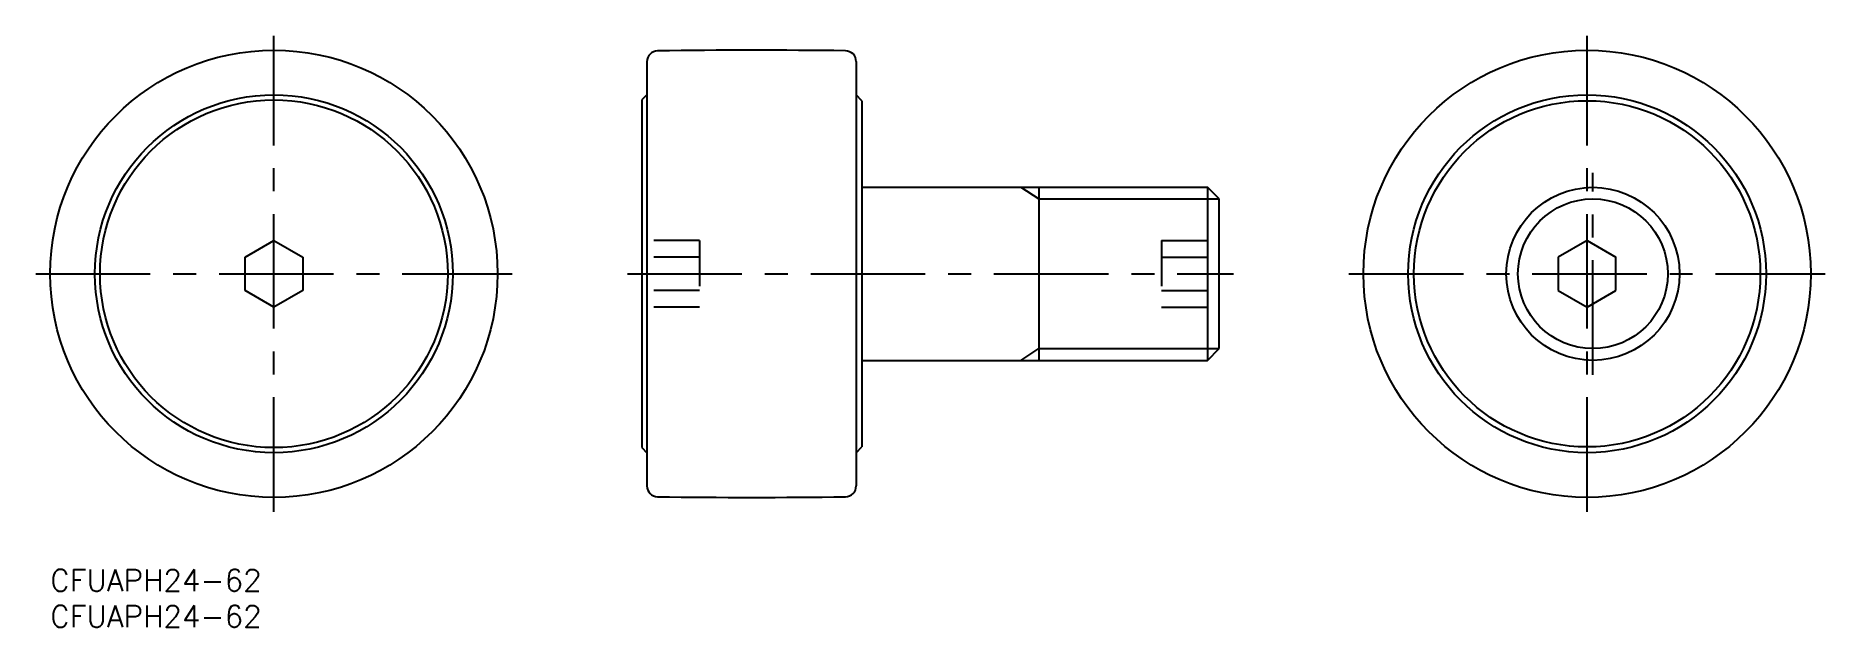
# Model space of a CAD drawing. Extents: x -2 to 246, y -8 to 74.
import ezdxf

# ---------------------------------------------------------------- set-up
doc = ezdxf.new("R2010")
doc.units = 0
doc.header["$LTSCALE"] = 0.5
doc.linetypes.add('CENTER', pattern=[50.8, 31.75, -6.35, 6.35, -6.35])
doc.linetypes.add('DASHED', pattern=[19.05, 12.7, -6.35])
for name, color, linetype in [('MSM_CENTER', 1, 'CENTER'), ('MSM_CONTINUOUS', 7, 'CONTINUOUS'), ('MSM_DASHED', 4, 'DASHED'), ('MSM_NARROW', 5, 'CONTINUOUS'), ('MSM_PART_NUMBER', 7, 'CONTINUOUS')]:
    doc.layers.add(name, color=color, linetype=linetype)
doc.styles.get("Standard").update_dxf_attribs({"font": 'txt.shx', "height": 3, "bigfont": 'bigfont.shx'})

# ---------------------------------------------------------------- blocks, each defined once
blk = doc.blocks.new('*U15')
at = {"layer": 'MSM_PART_NUMBER'}
blk.add_text('CFUAPH24-62', height=3, dxfattribs=at).set_placement((0, -3))
blk = doc.blocks.new('*U16')
at = {"layer": 'MSM_PART_NUMBER'}
blk.add_text('CFUAPH24-62', height=3, dxfattribs=at).set_placement((0, -8))

msp = doc.modelspace()

# ---------------------------------------------------------------- linework, layer by layer
at = {"layer": 'MSM_CENTER'}
for p, q in [((31, 8), (31, 74)), ((213, 8), (213, 74)), ((213.8, 27), (213.8, 55)), ((-2, 41), (64, 41)), ((80, 41), (164, 41)), ((180, 41), (246, 41))]:
    msp.add_line(p, q, dxfattribs=at)
at = {"layer": 'MSM_CONTINUOUS'}
for p, q in [((82.7, 70.41), (82.7, 11.59)), ((111.7, 70.42), (111.7, 11.58)), ((82.7, 65.8), (82, 65.1)), ((82, 65.1), (82, 16.9)), ((112.5, 65), (111.7, 65.8)), ((112.5, 65), (112.5, 17)), ((112.5, 53), (160.38, 53)), ((137, 53), (137, 29)), ((162, 51.38), (160.38, 53)), ((160.38, 53), (160.38, 29)), ((162, 30.62), (162, 51.38)), ((27, 43.31), (31, 45.62)), ((31, 45.62), (35, 43.31)), ((213, 45.62), (209, 43.31)), ((213, 45.62), (217, 43.31)), ((27, 38.69), (27, 43.31)), ((35, 43.31), (35, 38.69)), ((209, 43.31), (209, 38.69)), ((217, 38.69), (217, 43.31)), ((31, 36.38), (27, 38.69)), ((35, 38.69), (31, 36.38)), ((209, 38.69), (213, 36.38)), ((213, 36.38), (217, 38.69)), ((160.38, 29), (162, 30.62)), ((112.5, 29), (160.38, 29)), ((82, 16.9), (82.7, 16.2)), ((111.7, 16.2), (112.5, 17))]:
    msp.add_line(p, q, dxfattribs=at)
for centre, radius in [((31, 41), 31), ((213, 41), 31), ((31, 41), 24.8), ((31, 41), 24.1), ((213, 41), 24.8), ((213, 41), 24), ((213.8, 41), 12)]:
    msp.add_circle(centre, radius, dxfattribs=at)
for centre, radius, start, end in [((97.25, -928), 1000, 89.25688, 90.74885), ((84.2, 70.41), 1.5, 90.7489, 180), ((110.2, 70.42), 1.5, 0, 89.2569), ((84.2, 11.59), 1.5, 180, 269.2511), ((97.25, 1010), 1000, 269.25115, 270.74312), ((110.2, 11.58), 1.5, 270.7431, 0)]:
    msp.add_arc(centre, radius, start, end, dxfattribs=at)
at = {"layer": 'MSM_DASHED'}
for p, q in [((90, 45.62), (82, 45.62)), ((90, 45.62), (90, 36.38)), ((154, 45.62), (162, 45.62)), ((154, 45.62), (154, 36.38)), ((90, 43.31), (82, 43.31)), ((154, 43.31), (162, 43.31)), ((90, 38.69), (82, 38.69)), ((154, 38.69), (162, 38.69)), ((90, 36.38), (82, 36.38)), ((154, 36.38), (162, 36.38))]:
    msp.add_line(p, q, dxfattribs=at)
at = {"layer": 'MSM_NARROW'}
for p, q in [((134.5, 53), (137, 51.38)), ((137, 51.38), (162, 51.38)), ((134.5, 29), (137, 30.62)), ((137, 30.62), (162, 30.62))]:
    msp.add_line(p, q, dxfattribs=at)
msp.add_circle((213.8, 41), 10.38, dxfattribs=at)

# ---------------------------------------------------------------- block references
at = {"layer": 'MSM_CONTINUOUS'}
for name in ['*U15', '*U16']:
    msp.add_blockref(name, (0, 0), dxfattribs=at)

doc.saveas('drawing.dxf')
